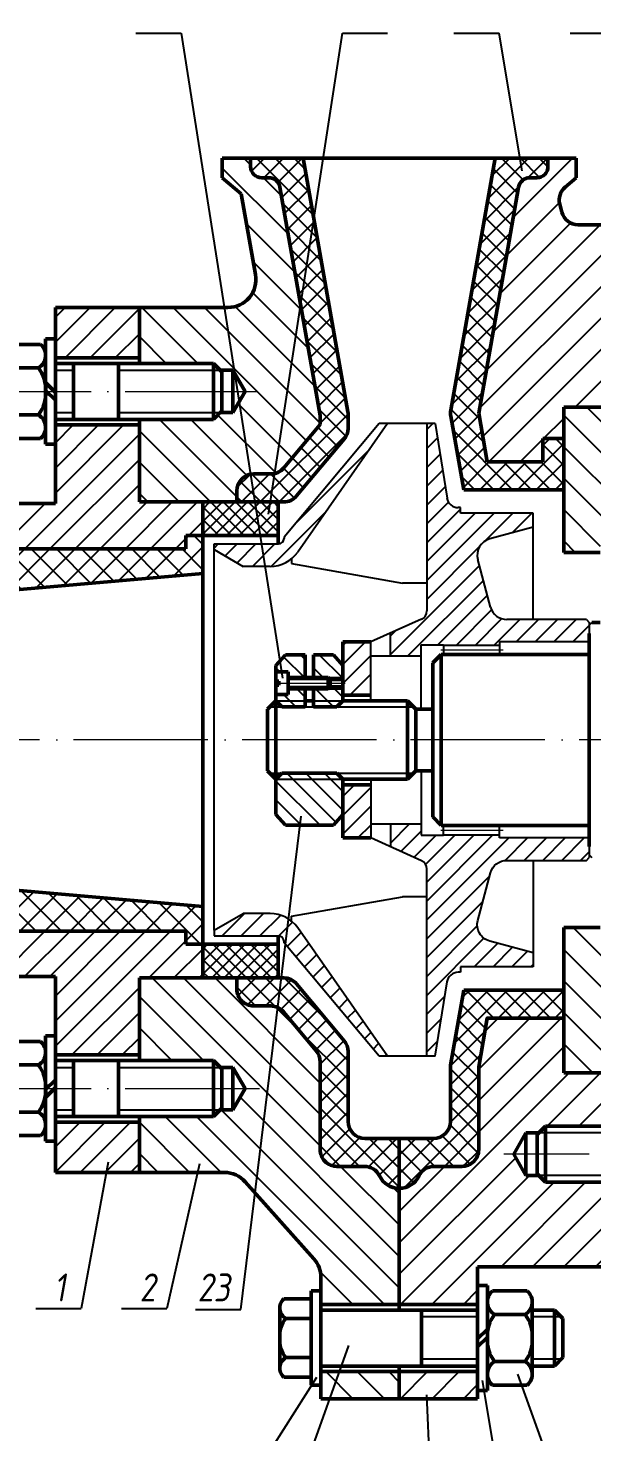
# Model space of a CAD drawing. Header units: millimetres. Extents: x 155 to 2756, y -275 to 1324.
# Drawn here: x 1113.6 to 1214.3, y 281.8 to 532.5 of the extents above; entities that cross this region are included whole.
import ezdxf

# ---------------------------------------------------------------- set-up
doc = ezdxf.new("R2010")
doc.units = ezdxf.units.MM
doc.header["$PDMODE"] = 35
doc.header["$PDSIZE"] = -30
doc.linetypes.add('ACAD_ISO04W100', pattern=[30, 24, -3, 0, -3])
for name, color, linetype, lineweight in [('Layer2', 152, 'Continuous', 25), ('Контур', 5, 'Continuous', 50), ('Оси', 254, 'ACAD_ISO04W100', 20), ('Текст', 242, 'Continuous', 25), ('Тонкие линии', 200, 'Continuous', 25), ('Штриховка', 26, 'Continuous', 25)]:
    doc.layers.add(name, color=color, linetype=linetype, lineweight=lineweight)
doc.styles.add('3.5', font='txt.shx', dxfattribs={"width": 0.7, "oblique": 10, "height": 3.5})
doc.styles.add('5', font='txt.shx', dxfattribs={"width": 0.8, "oblique": 10, "height": 5})
doc.dimstyles.new('1 STANDARD(1 1)', dxfattribs={"dimscale": 0, "dimtxt": 3.5, "dimasz": 3, "dimexe": 2, "dimexo": 0, "dimgap": 1, "dimtad": 1, "dimtoh": 1, "dimdec": 1, "dimzin": 9, "dimdsep": 46, "dimtxsty": '3.5', "dimcen": 2.5, "dimclrd": 256, "dimclre": 256, "dimclrt": 256, "dimaunit": 1, "dimadec": 0, "dimazin": 0, "dimtfac": 1, "dimtdec": 1, "dimtmove": 0, "dimatfit": 3, "dimfxl": 0, "dimtolj": 1, "dimtzin": 1, "dimarcsym": 0})

# ---------------------------------------------------------------- blocks, each defined once
blk = doc.blocks.new('*D22')
at = {"layer": 'Defpoints', "color": 0}
for p in [(1803.25, 603.46), (1803.25, 520.34), (1084.75, 447.57)]:
    blk.add_point(p, dxfattribs=at)
at = {"layer": 'Тонкие линии', "lineweight": -2}
for p, q in [((1084.75, 447.57), (1084.75, 605.46)), ((1803.25, 520.34), (1803.25, 605.46)), ((1087.75, 603.46), (1800.25, 603.46))]:
    blk.add_line(p, q, dxfattribs=at)
at = {"layer": 'Тонкие линии'}
for points in [[(1087.75, 603.96), (1087.75, 602.96), (1084.75, 603.46)], [(1800.25, 603.96), (1800.25, 602.96), (1803.25, 603.46)]]:
    blk.add_solid(points, dxfattribs=at)
at = {"layer": 'Тонкие линии', "insert": (1444, 606.21), "char_height": 3.5, "attachment_point": 5, "style": '3.5'}
blk.add_mtext('\\A1;718', dxfattribs=at)

msp = doc.modelspace()

# ---------------------------------------------------------------- hatches: boundary and pattern name
at = {"layer": 'Тонкие линии'}
h = msp.add_hatch(dxfattribs=at)
h.set_pattern_fill('ANSI31', color=256, scale=0.75, style=0)
h.paths.add_polyline_path([(1177.79, 461.84), (1176.29, 461.84), (1159.29, 441.58), (1159.29, 441.34, -0.414214), (1158.29, 440.34), (1146.79, 440.34), (1146.79, 439.34), (1151.99, 436.34), (1156.81, 436.34, 0.244698), (1161.73, 438.89)])
h.paths.add_polyline_path([(1193.91, 437.58, -0.414214), (1196.03, 441.26), (1203.79, 443.34), (1203.79, 445.84), (1190.79, 445.84), (1190.79, 446.84), (1190.37, 446.84, -0.368919), (1188.4, 448.52), (1186.29, 461.84), (1184.79, 461.84), (1184.79, 428.37, -0.295133), (1183.85, 426.91), (1178.29, 424.41), (1178.29, 420.34), (1183.79, 420.34), (1183.79, 422.34), (1187.79, 422.34), (1187.79, 422.29), (1197.79, 422.29), (1197.79, 422.84), (1213.79, 422.84), (1213.79, 426.34), (1213.29, 426.84), (1199.09, 426.84, -0.339454), (1196.19, 429.06)])
h.paths.add_polyline_path([(1161.73, 371.78, 0.244698), (1156.81, 374.34), (1151.99, 374.34), (1146.79, 371.34), (1146.79, 370.34), (1158.29, 370.34, -0.414214), (1159.29, 369.34), (1159.29, 369.1), (1176.29, 348.84), (1177.79, 348.84)])
h.paths.add_polyline_path([(1193.91, 373.09), (1196.19, 381.61, -0.339454), (1199.09, 383.84), (1213.29, 383.84), (1213.79, 384.34), (1213.79, 387.84), (1197.79, 387.84), (1197.79, 388.39), (1187.79, 388.39), (1187.79, 388.34), (1183.79, 388.34), (1183.79, 390.34), (1178.29, 390.34), (1178.29, 386.26), (1183.85, 383.76, -0.295133), (1184.79, 382.3), (1184.79, 348.84), (1186.29, 348.84), (1188.4, 362.15, -0.368919), (1190.37, 363.84), (1190.79, 363.84), (1190.79, 364.84), (1203.79, 364.84), (1203.79, 367.34), (1196.03, 369.41, -0.414214)])
at = {"layer": 'Штриховка'}
h = msp.add_hatch(dxfattribs=at)
h.set_pattern_fill('ANSI31', color=256, scale=1.25, angle=90, style=0)
h.paths.add_polyline_path([(1179.87, 325.27, -0.288192), (1176.34, 327.49, 0.288192), (1173.63, 329.19), (1168.74, 329.19, -0.414214), (1165.74, 332.19), (1165.74, 347.88, 0.176327), (1165.04, 349.81), (1159.21, 356.76, 0.221695), (1156.91, 357.84), (1153.86, 357.84, -0.414214), (1150.86, 360.84), (1150.86, 362.84), (1144.79, 362.84), (1133.44, 362.84), (1133.44, 348.09), (1146.69, 348.09), (1147.91, 346.87), (1150.16, 346.87), (1152.34, 343.09), (1150.16, 339.3), (1147.91, 339.3), (1146.69, 338.09), (1133.44, 338.09), (1133.44, 328.1), (1148.63, 328.1, -0.213922), (1152.36, 326.42), (1164.6, 312.68, -0.183988), (1165.87, 309.36), (1165.87, 304.53), (1179.87, 304.53)])
h.paths.add_polyline_path([(1179.87, 292.53), (1165.87, 292.53), (1165.87, 290.13), (1165.87, 287.7), (1179.87, 287.7)])
h.paths.add_polyline_path([(1158.55, 504.08, 0.36397), (1156.58, 505.73), (1155.3, 505.73, -0.414214), (1153.3, 507.73), (1153.3, 509.24), (1148.26, 509.24), (1148.26, 505.73), (1151.65, 502.86), (1154.2, 488.44, -0.466308), (1149.27, 482.57), (1133.44, 482.57), (1133.44, 472.59), (1146.69, 472.59), (1147.91, 471.37), (1150.16, 471.37), (1152.34, 467.59), (1150.16, 463.8), (1147.91, 463.8), (1146.69, 462.59), (1133.44, 462.59), (1133.44, 447.84), (1144.79, 447.84), (1150.86, 447.84), (1150.86, 449.84, -0.414214), (1153.86, 452.84), (1156.93, 452.84, 0.221695), (1159.23, 453.91), (1165.74, 461.67), (1165.74, 463.26)])
h = msp.add_hatch(dxfattribs=at)
h.set_pattern_fill('ANSI37', color=256, scale=0.75, style=0)
h.paths.add_polyline_path([(1162.71, 509.24), (1153.3, 509.24), (1153.3, 507.73, 0.414214), (1155.3, 505.73), (1156.58, 505.73, -0.36397), (1158.55, 504.08), (1165.74, 463.26), (1165.74, 461.67), (1159.23, 453.91, -0.221695), (1156.93, 452.84), (1153.86, 452.84, 0.414214), (1150.86, 449.84), (1150.86, 447.84), (1159.24, 447.84, 0.221695), (1161.54, 448.91), (1170.04, 459.04, 0.176327), (1170.74, 460.97), (1170.74, 463.43, 0.043661), (1170.7, 463.95)])
h.paths.add_polyline_path([(1194.07, 463.69), (1198.78, 490.39), (1201.19, 504.08, -0.36397), (1203.16, 505.73), (1204.44, 505.73, 0.414214), (1206.44, 507.73), (1206.44, 509.24), (1197.03, 509.24), (1189.09, 464.21, 0.08727), (1189.09, 463.17), (1191.4, 450), (1209.25, 450), (1209.25, 459.17), (1205.51, 459.17), (1205.51, 455), (1195.6, 455)])
h.paths.add_polyline_path([(1179.87, 334.19), (1173.74, 334.19, -0.414214), (1170.74, 337.19), (1170.74, 349.7, 0.176327), (1170.04, 351.63), (1161.54, 361.76, 0.221695), (1159.24, 362.84), (1150.86, 362.84), (1150.86, 360.84, 0.414214), (1153.86, 357.84), (1156.91, 357.84, -0.221695), (1159.21, 356.76), (1165.04, 349.81, -0.176327), (1165.74, 347.88), (1165.74, 332.19, 0.414214), (1168.74, 329.19), (1173.63, 329.19, -0.288192), (1176.34, 327.49, 0.288192), (1179.87, 325.27)])
h.paths.add_polyline_path([(1194.07, 332.19), (1194.07, 346.98), (1195.6, 355.67), (1209.25, 355.67), (1209.25, 360.67), (1191.4, 360.67), (1189.04, 347.24, 0.043443), (1189, 346.72), (1189, 337.19, -0.414214), (1186, 334.19), (1179.87, 334.19), (1179.87, 325.27, 0.288192), (1183.4, 327.49, -0.288192), (1186.11, 329.19), (1191.07, 329.19, 0.414214)])
h = msp.add_hatch(dxfattribs=at)
h.set_pattern_fill('ANSI31', color=256, scale=1.25, style=0)
h.paths.add_polyline_path([(1193.87, 292.53), (1179.87, 292.53), (1179.87, 287.7), (1193.87, 287.7)])
h.paths.add_polyline_path([(1216.75, 326.36), (1206, 326.36), (1204.79, 327.58), (1202.51, 327.58), (1200.33, 331.36), (1202.51, 335.15), (1204.79, 335.15), (1206, 336.36), (1216.75, 336.36), (1216.75, 345.87), (1209.25, 345.87), (1209.25, 355.67), (1195.6, 355.67), (1194.07, 346.98), (1194.07, 332.19, -0.414214), (1191.07, 329.19), (1186.11, 329.19, 0.288192), (1183.4, 327.49, -0.288192), (1179.87, 325.27), (1179.87, 304.53), (1193.87, 304.53), (1193.87, 311.26), (1216.75, 311.26)])
h.paths.add_polyline_path([(1216.75, 497.34), (1211.82, 497.34, -0.343757), (1208.91, 499.6), (1208.54, 501.05, -0.286464), (1209.52, 504.07), (1211.48, 505.73), (1211.48, 509.24), (1206.44, 509.24), (1206.44, 507.73, -0.414214), (1204.44, 505.73), (1203.16, 505.73, 0.36397), (1201.19, 504.08), (1198.78, 490.39), (1194.07, 463.69), (1195.6, 455), (1205.51, 455), (1205.51, 459.17), (1209.25, 459.17), (1209.25, 464.8), (1216.75, 464.8)])
h = msp.add_hatch(dxfattribs=at)
h.set_pattern_fill('ANSI31', color=256, scale=1.25, angle=90, style=0)
h.paths.add_polyline_path([(1226.25, 459.79), (1226.25, 482.06), (1226.25, 500.34), (1221.25, 500.34, 0.414214), (1218.25, 497.34), (1218.25, 464.8), (1209.25, 464.8), (1209.25, 438.84), (1215.79, 438.84), (1215.79, 440.34), (1233.06, 440.34), (1238.41, 452.82), (1237.36, 455.44), (1239.22, 459.79)])
h.paths.add_polyline_path([(1226.25, 459.79), (1239.22, 459.79), (1242.48, 467.4), (1239.26, 468.78), (1240.86, 472.51), (1229.28, 477.47, -0.300007), (1226.25, 482.06)])
h.paths.add_polyline_path([(1268.43, 459.79, 0.146772), (1266.22, 461.63), (1254.65, 466.59), (1253.06, 462.87), (1249.83, 464.25), (1247.92, 459.79)])
h.paths.add_polyline_path([(1269.25, 440.34), (1269.25, 457.04, 0.146772), (1268.43, 459.79), (1247.92, 459.79), (1244.71, 452.29), (1242.08, 451.24), (1237.41, 440.34)])
h.paths.add_polyline_path([(1228.99, 346.81), (1269.25, 350.34), (1269.25, 355.38), (1252.96, 355.38), (1251.74, 356.6), (1248.42, 356.6), (1246.24, 360.38), (1248.42, 364.16), (1251.74, 364.16), (1252.96, 365.38), (1269.25, 365.38), (1269.25, 370.34), (1215.79, 370.34), (1215.79, 371.84), (1209.25, 371.84), (1209.25, 345.87), (1218.25, 345.87), (1218.25, 337.36), (1226.25, 337.36), (1226.25, 343.83, -0.388879)])
h.paths.add_polyline_path([(1226.25, 318.9), (1226.25, 325.36), (1218.25, 325.36), (1218.25, 311.57, 0.388879), (1220.99, 308.58), (1310.69, 300.74, -0.388879), (1315.25, 295.75), (1315.25, 260.34), (1335.25, 260.34), (1335.25, 305.34), (1327.25, 305.34), (1327.25, 307.32), (1228.99, 315.91, -0.388879)])
h = msp.add_hatch(dxfattribs=at)
h.set_pattern_fill('ANSI31', color=256, style=0)
h.paths.add_polyline_path([(1133.44, 461.59), (1118.44, 461.59), (1118.44, 447.57), (1098.44, 447.57), (1098.44, 453.03), (1088.89, 453.03), (1086.55, 450.69), (1086.55, 447.57), (1088.39, 447.57), (1088.39, 439.46), (1141.75, 439.46), (1141.75, 441.84), (1144.79, 441.84), (1144.79, 447.84), (1133.44, 447.84)])
h.paths.add_polyline_path([(1133.44, 482.57), (1118.44, 482.57), (1118.44, 473.59), (1133.44, 473.59)])
h.paths.add_polyline_path([(1133.44, 362.84), (1144.79, 362.84), (1144.79, 368.84), (1141.75, 368.84), (1141.75, 371.21), (1088.39, 371.21), (1088.39, 363.1), (1086.55, 363.1), (1086.55, 359.98), (1088.89, 357.64), (1098.44, 357.64), (1098.44, 363.1), (1118.44, 363.1), (1118.44, 349.09), (1133.44, 349.09)])
h.paths.add_polyline_path([(1133.44, 337.09), (1118.44, 337.09), (1118.44, 328.1), (1133.44, 328.1)])
h = msp.add_hatch(dxfattribs=at)
h.set_pattern_fill('ANSI37', color=256, style=0)
h.paths.add_polyline_path([(1084.79, 380.84), (1084.79, 363.1), (1088.39, 363.1), (1088.39, 371.21), (1141.75, 371.21), (1141.75, 368.84), (1144.79, 368.84), (1144.79, 375.59)])
h.paths.add_polyline_path([(1144.79, 441.84), (1141.75, 441.84), (1141.75, 439.46), (1088.39, 439.46), (1088.39, 447.57), (1084.79, 447.57), (1084.79, 429.84), (1144.79, 435.09)])
h = msp.add_hatch(dxfattribs=at)
h.set_pattern_fill('ANSI37', color=256, scale=0.5, style=0)
h.paths.add_polyline_path([(1158.25, 447.84), (1144.79, 447.84), (1144.79, 441.84), (1158.25, 441.84)])
h.paths.add_polyline_path([(1158.25, 368.84), (1144.79, 368.84), (1144.79, 362.84), (1158.25, 362.84)])
h = msp.add_hatch(dxfattribs=at)
h.set_pattern_fill('ANSI31', color=256, scale=0.75, style=0)
h.paths.add_polyline_path([(1174.79, 422.84), (1169.79, 422.84), (1169.79, 413.34), (1174.79, 413.34)])
h.paths.add_polyline_path([(1174.79, 397.34), (1169.79, 397.34), (1169.79, 387.84), (1174.79, 387.84)])
h = msp.add_hatch(dxfattribs=at)
h.set_pattern_fill('ANSI31', color=256, scale=0.75, angle=90, style=0)
h.paths.add_polyline_path([(1169.79, 412.34), (1164.58, 412.34), (1164.58, 411.28), (1168.73, 411.28)])
h.paths.add_polyline_path([(1163.05, 412.34), (1157.84, 412.34), (1158.9, 411.28), (1163.05, 411.28)])
h.paths.add_polyline_path([(1163.05, 414.48), (1160.02, 414.48), (1160.02, 413.48), (1157.84, 413.48), (1157.84, 412.34), (1163.05, 412.34)])
h.paths.add_polyline_path([(1169.79, 414.48), (1167.17, 414.48), (1164.58, 414.48), (1164.58, 412.34), (1169.79, 412.34)])
h.paths.add_polyline_path([(1169.79, 414.84), (1167.52, 414.84), (1167.17, 414.48), (1169.79, 414.48)])
h.paths.add_polyline_path([(1169.79, 416.48), (1167.17, 416.48), (1167.52, 416.12), (1169.79, 416.12)])
h.paths.add_polyline_path([(1169.79, 418.62), (1168.1, 420.57), (1164.58, 420.57), (1164.58, 416.48), (1167.17, 416.48), (1169.79, 416.48)])
h.paths.add_polyline_path([(1163.05, 420.57), (1159.53, 420.57), (1157.84, 418.62), (1157.84, 417.48), (1160.02, 417.48), (1160.02, 416.48), (1163.05, 416.48)])
h.paths.add_polyline_path([(1169.79, 398.34), (1157.84, 398.34), (1157.84, 392.05), (1159.53, 390.1), (1168.1, 390.1), (1169.79, 392.05)])
h.paths.add_polyline_path([(1168.73, 399.4), (1158.9, 399.4), (1157.84, 398.34), (1169.79, 398.34)])

# ---------------------------------------------------------------- linework, layer by layer
at = {"layer": 'Layer2'}
for p, q in [((1213.79, 425.84), (1214.29, 426.34)), ((1213.79, 384.84), (1214.29, 384.34))]:
    msp.add_line(p, q, dxfattribs=at)
at = {"layer": 'Контур'}
for p, q in [((1211.48, 509.24), (1148.26, 509.24)), ((1148.26, 509.24), (1148.26, 505.73)), ((1153.3, 507.73), (1153.3, 509.24)), ((1170.7, 463.95), (1162.71, 509.24)), ((1189.09, 464.21), (1197.03, 509.24)), ((1206.44, 507.73), (1206.44, 509.24)), ((1211.48, 509.24), (1211.48, 505.73)), ((1148.26, 505.73), (1151.65, 502.86)), ((1156.58, 505.73), (1155.3, 505.73)), ((1165.74, 463.26), (1158.55, 504.08)), ((1198.78, 490.39), (1201.19, 504.08)), ((1203.16, 505.73), (1204.44, 505.73)), ((1211.48, 505.73), (1209.52, 504.07)), ((1154.2, 488.44), (1151.65, 502.86)), ((1208.91, 499.6), (1208.54, 501.05)), ((1218.25, 497.34), (1211.82, 497.34)), ((1194.07, 463.69), (1198.78, 490.39)), ((1118.44, 447.57), (1118.44, 482.57)), ((1118.44, 482.57), (1149.27, 482.57)), ((1133.44, 472.59), (1133.44, 482.57)), ((1116.69, 476.99), (1116.69, 458.19)), ((1118.44, 476.99), (1116.69, 476.99)), ((1115.79, 475.99), (1109.59, 475.99)), ((1109.97, 471.79), (1115.41, 471.79)), ((1118.44, 473.59), (1133.44, 473.59)), ((1118.44, 472.59), (1146.69, 472.59)), ((1121.69, 472.59), (1121.69, 462.59)), ((1129.69, 472.59), (1129.69, 462.59)), ((1146.69, 472.59), (1148.19, 471.09)), ((1146.69, 472.59), (1146.69, 462.59)), ((1150.16, 471.37), (1147.91, 471.37)), ((1150.16, 463.8), (1150.16, 471.37)), ((1150.16, 471.37), (1152.34, 467.59)), ((1116.69, 469.16), (1118.44, 467.41)), ((1148.19, 471.09), (1148.19, 464.09)), ((1116.69, 467.76), (1118.44, 466.01)), ((1150.16, 463.8), (1152.34, 467.59)), ((1146.69, 462.59), (1148.19, 464.09)), ((1209.25, 464.8), (1209.25, 438.84)), ((1209.25, 464.8), (1218.25, 464.8)), ((1109.97, 463.39), (1115.41, 463.39)), ((1118.44, 462.59), (1146.69, 462.59)), ((1118.44, 461.59), (1133.44, 461.59)), ((1133.44, 447.84), (1133.44, 462.59)), ((1147.91, 463.8), (1150.16, 463.8)), ((1165.74, 461.67), (1159.23, 453.91)), ((1165.74, 461.67), (1165.74, 463.26)), ((1170.74, 460.97), (1170.74, 463.43)), ((1189.09, 463.17), (1191.4, 450)), ((1194.07, 463.69), (1195.6, 455)), ((1109.59, 459.19), (1115.79, 459.19)), ((1170.04, 459.04), (1161.54, 448.91)), ((1205.51, 455), (1205.51, 459.17)), ((1205.51, 459.17), (1209.25, 459.17)), ((1116.69, 458.19), (1118.44, 458.19)), ((1195.6, 455), (1205.51, 455)), ((1153.86, 452.84), (1156.93, 452.84)), ((1150.86, 449.84), (1150.86, 447.84)), ((1191.4, 450), (1209.25, 450)), ((1098.44, 447.57), (1118.44, 447.57)), ((1144.79, 447.84), (1133.44, 447.84)), ((1144.79, 447.84), (1159.24, 447.84)), ((1144.79, 447.84), (1144.79, 362.84)), ((1158.25, 440.34), (1158.25, 447.84)), ((1141.75, 439.46), (1141.75, 441.84)), ((1141.75, 441.84), (1144.79, 441.84)), ((1158.25, 441.84), (1144.79, 441.84)), ((1141.75, 439.46), (1088.39, 439.46)), ((1209.25, 438.84), (1215.79, 438.84)), ((1144.79, 435.09), (1084.79, 429.84)), ((1214.29, 426.34), (1215.79, 426.34)), ((1213.79, 424.34), (1213.79, 386.34)), ((1174.79, 422.84), (1169.79, 422.84)), ((1169.79, 422.84), (1169.79, 412.34)), ((1157.84, 418.62), (1159.53, 420.57)), ((1159.53, 420.57), (1163.05, 420.57)), ((1163.05, 420.57), (1163.05, 416.48)), ((1164.58, 420.57), (1164.58, 416.48)), ((1164.58, 420.57), (1168.1, 420.57)), ((1169.79, 418.62), (1168.1, 420.57)), ((1185.84, 419.09), (1187.34, 420.59)), ((1185.84, 419.09), (1185.84, 405.34)), ((1187.34, 420.59), (1187.34, 405.34)), ((1187.34, 420.59), (1213.79, 420.59)), ((1157.84, 412.34), (1157.84, 418.62)), ((1160.02, 417.48), (1157.84, 417.48)), ((1160.02, 417.48), (1160.02, 415.48)), ((1167.17, 416.48), (1160.02, 416.48)), ((1167.17, 416.48), (1167.17, 414.48)), ((1167.17, 416.48), (1167.52, 416.12)), ((1157.84, 415.85), (1158.38, 415.85)), ((1157.84, 415.11), (1158.38, 415.11)), ((1158.38, 415.85), (1158.38, 415.11)), ((1160.02, 413.48), (1160.02, 415.48)), ((1167.17, 414.48), (1160.02, 414.48)), ((1163.05, 414.48), (1163.05, 411.28)), ((1164.58, 414.48), (1164.58, 411.28)), ((1167.52, 414.84), (1167.17, 414.48)), ((1167.52, 414.84), (1167.52, 416.12)), ((1167.52, 416.12), (1169.79, 416.12)), ((1167.52, 414.84), (1169.79, 414.84)), ((1156.34, 410.84), (1157.84, 412.34)), ((1160.02, 413.48), (1157.84, 413.48)), ((1157.84, 412.34), (1157.84, 398.34)), ((1157.84, 412.34), (1158.9, 411.28)), ((1158.9, 411.28), (1163.05, 411.28)), ((1163.05, 412.34), (1164.58, 412.34)), ((1164.58, 411.28), (1168.73, 411.28)), ((1169.79, 412.34), (1168.73, 411.28)), ((1169.79, 413.34), (1174.79, 413.34)), ((1181.34, 412.34), (1169.79, 412.34)), ((1181.34, 412.34), (1181.34, 398.34)), ((1181.34, 412.34), (1182.84, 410.84)), ((1156.34, 399.84), (1156.34, 410.84)), ((1182.84, 410.84), (1185.84, 410.84)), ((1182.84, 410.84), (1182.84, 399.84)), ((1185.84, 391.59), (1185.84, 405.34)), ((1187.34, 390.09), (1187.34, 405.34)), ((1156.34, 399.84), (1157.84, 398.34)), ((1157.84, 398.34), (1158.9, 399.4)), ((1158.9, 399.4), (1168.73, 399.4)), ((1169.79, 398.34), (1168.73, 399.4)), ((1182.84, 399.84), (1181.34, 398.34)), ((1182.84, 399.84), (1185.84, 399.84)), ((1157.84, 398.34), (1157.84, 392.05)), ((1181.34, 398.34), (1169.79, 398.34)), ((1169.79, 398.34), (1169.79, 387.84)), ((1169.79, 397.34), (1174.79, 397.34)), ((1157.84, 392.05), (1159.53, 390.1)), ((1169.79, 392.05), (1168.1, 390.1)), ((1185.84, 391.59), (1187.34, 390.09)), ((1159.53, 390.1), (1168.1, 390.1)), ((1187.34, 390.09), (1213.79, 390.09)), ((1169.79, 387.84), (1174.79, 387.84)), ((1144.79, 375.59), (1084.79, 380.84)), ((1141.75, 371.21), (1088.39, 371.21)), ((1141.75, 371.21), (1141.75, 368.84)), ((1209.25, 345.87), (1209.25, 371.84)), ((1209.25, 371.84), (1215.79, 371.84)), ((1141.75, 368.84), (1144.79, 368.84)), ((1158.25, 368.84), (1144.79, 368.84)), ((1158.25, 370.34), (1158.25, 362.84)), ((1098.44, 363.1), (1118.44, 363.1)), ((1118.44, 363.1), (1118.44, 328.1)), ((1133.44, 362.84), (1133.44, 348.09)), ((1144.79, 362.84), (1133.44, 362.84)), ((1144.79, 362.84), (1159.24, 362.84)), ((1170.04, 351.63), (1161.54, 361.76)), ((1189.04, 347.24), (1191.4, 360.67)), ((1191.4, 360.67), (1209.25, 360.67)), ((1109.59, 351.49), (1115.79, 351.49)), ((1116.69, 333.69), (1116.69, 352.49)), ((1116.69, 352.49), (1118.44, 352.49)), ((1118.44, 349.09), (1133.44, 349.09)), ((1170.74, 349.7), (1170.74, 337.19)), ((1109.97, 347.29), (1115.41, 347.29)), ((1118.44, 348.09), (1146.69, 348.09)), ((1121.69, 338.09), (1121.69, 348.09)), ((1129.69, 338.09), (1129.69, 348.09)), ((1146.69, 348.09), (1148.19, 346.59)), ((1146.69, 348.09), (1146.69, 338.09)), ((1147.91, 346.87), (1150.16, 346.87)), ((1148.19, 339.59), (1148.19, 346.59)), ((1150.16, 346.87), (1150.16, 339.3)), ((1150.16, 346.87), (1152.34, 343.09)), ((1189, 346.72), (1189, 337.19)), ((1116.69, 342.91), (1118.44, 344.66)), ((1209.25, 345.87), (1218.25, 345.87)), ((1116.69, 341.51), (1118.44, 343.26)), ((1150.16, 339.3), (1152.34, 343.09)), ((1109.97, 338.89), (1115.41, 338.89)), ((1146.69, 338.09), (1148.19, 339.59)), ((1150.16, 339.3), (1147.91, 339.3)), ((1118.44, 338.09), (1146.69, 338.09)), ((1118.44, 337.09), (1133.44, 337.09)), ((1133.44, 338.09), (1133.44, 328.1)), ((1206, 336.36), (1204.5, 334.86)), ((1206, 326.36), (1206, 336.36)), ((1226.25, 336.36), (1206, 336.36)), ((1115.79, 334.69), (1109.59, 334.69)), ((1118.44, 333.69), (1116.69, 333.69)), ((1186, 334.19), (1173.74, 334.19)), ((1179.87, 334.19), (1179.87, 303.53)), ((1202.51, 335.15), (1200.33, 331.36)), ((1202.51, 327.58), (1202.51, 335.15)), ((1202.51, 335.15), (1204.79, 335.15)), ((1204.5, 334.86), (1204.5, 327.86)), ((1202.51, 327.58), (1200.33, 331.36)), ((1118.44, 328.1), (1148.63, 328.1)), ((1164.6, 312.68), (1152.36, 326.42)), ((1204.79, 327.58), (1202.51, 327.58)), ((1206, 326.36), (1204.5, 327.86)), ((1226.25, 326.36), (1206, 326.36)), ((1193.87, 287.7), (1193.87, 311.26)), ((1193.87, 311.26), (1218.27, 311.26)), ((1165.87, 287.7), (1165.87, 309.36)), ((1164.12, 290.13), (1164.12, 306.93)), ((1164.12, 306.93), (1165.87, 306.93)), ((1165.87, 306.93), (1165.87, 290.13)), ((1193.87, 307.93), (1195.62, 307.93)), ((1195.62, 307.93), (1195.62, 289.13)), ((1196.53, 306.93), (1202.72, 306.93)), ((1158.52, 293.22), (1158.52, 303.98)), ((1159.28, 305.53), (1164.12, 305.53)), ((1165.87, 304.53), (1193.87, 304.53)), ((1165.87, 303.53), (1193.87, 303.53)), ((1183.84, 303.53), (1183.84, 293.53)), ((1203.62, 304.73), (1203.62, 292.33)), ((1203.62, 303.53), (1207.62, 303.53)), ((1207.62, 303.53), (1209.12, 302.03)), ((1207.62, 303.53), (1207.62, 293.53)), ((1164.12, 302.03), (1159.59, 302.03)), ((1202.34, 302.73), (1196.91, 302.73)), ((1209.12, 302.03), (1209.12, 295.03)), ((1195.62, 300.11), (1193.87, 298.36)), ((1195.62, 298.71), (1193.87, 296.96)), ((1164.12, 295.03), (1159.59, 295.03)), ((1165.87, 293.53), (1193.87, 293.53)), ((1179.87, 293.53), (1179.87, 287.7)), ((1202.34, 294.33), (1196.91, 294.33)), ((1203.62, 293.53), (1207.62, 293.53)), ((1207.62, 293.53), (1209.12, 295.03)), ((1164.12, 291.53), (1159.28, 291.53)), ((1165.87, 292.53), (1193.87, 292.53)), ((1165.87, 290.13), (1164.12, 290.13)), ((1195.62, 289.13), (1193.87, 289.13)), ((1202.72, 290.13), (1196.53, 290.13)), ((1179.87, 287.7), (1165.87, 287.7)), ((1179.87, 287.7), (1193.87, 287.7))]:
    msp.add_line(p, q, dxfattribs=at)
msp.add_lwpolyline([(1150.86, 362.84), (1150.86, 360.84, 0.414214), (1153.86, 357.84), (1156.91, 357.84, -0.221695), (1159.21, 356.76), (1165.04, 349.81, -0.176327), (1165.74, 347.88), (1165.74, 332.19, 0.414214), (1168.74, 329.19), (1173.63, 329.19, -0.288192), (1176.34, 327.49, 0.288192), (1179.87, 325.27, 0.288192), (1183.4, 327.49, -0.288192), (1186.11, 329.19), (1191.07, 329.19, 0.414214), (1194.07, 332.19), (1194.07, 346.98), (1195.6, 355.67), (1209.25, 355.67)], format="xyb", dxfattribs=at)
for centre, radius, start, end in [((1155.3, 507.73), 2, 180, 270), ((1204.44, 507.73), 2, 270, 0), ((1156.58, 503.73), 2, 10, 90), ((1203.16, 503.73), 2, 90, 170), ((1211.45, 501.78), 3, 130.1765, 194.1169), ((1211.82, 500.34), 3, 194.1169, 270), ((1149.27, 487.57), 5, 270, 10), ((1114.12, 474.02), 2.58, 299.985, 49.6774), ((1110.53, 467.99), 6.18, 356.23, 37.8627), ((1110.53, 467.18), 6.18, 322.1373, 3.77), ((1167.74, 463.43), 3, 0, 10), ((1192.04, 463.69), 3, 170, 189.9503), ((1114.12, 461.15), 2.58, 310.3226, 60.015), ((1167.74, 460.97), 3, 320, 0), ((1156.93, 455.84), 3, 270, 320), ((1153.86, 449.84), 3, 90, 180), ((1159.24, 450.84), 3, 270, 320), ((1159.24, 359.84), 3, 40, 90), ((1114.12, 349.52), 2.58, 299.985, 49.6774), ((1167.74, 349.7), 3, 0, 40), ((1110.53, 343.49), 6.18, 356.23, 37.8627), ((1192, 346.72), 3, 170.0497, 180), ((1110.53, 342.68), 6.18, 322.1373, 3.77), ((1114.12, 336.65), 2.58, 310.3226, 60.015), ((1173.74, 337.19), 3, 180, 270), ((1186, 337.19), 3, 270, 0), ((1148.63, 323.1), 5, 41.7006, 90), ((1160.87, 309.36), 5, 0, 41.7006), ((1198.2, 304.96), 2.58, 130.3226, 240.015), ((1201.05, 304.96), 2.58, 299.985, 49.6774), ((1160.67, 303.89), 2.15, 130.3226, 240.015), ((1163.66, 298.87), 5.15, 142.1373, 183.77), ((1201.79, 298.94), 6.18, 142.1373, 183.77), ((1197.46, 298.94), 6.18, 356.23, 37.8627), ((1163.66, 298.19), 5.15, 176.23, 217.8627), ((1201.79, 298.12), 6.18, 176.23, 217.8627), ((1197.46, 298.12), 6.18, 322.1373, 3.77), ((1160.67, 293.17), 2.15, 119.985, 229.6774), ((1198.2, 292.1), 2.58, 119.985, 229.6774), ((1201.05, 292.1), 2.58, 310.3226, 60.015)]:
    msp.add_arc(centre, radius, start, end, dxfattribs=at)
at = {"layer": 'Оси'}
for p, q in [((1100.81, 467.59), (1154.4, 467.59)), ((1187.29, 421.44), (1198.42, 421.44)), ((1157.52, 415.48), (1170.18, 415.48)), ((1807.89, 405.34), (1080.85, 405.34)), ((1187.29, 389.24), (1198.42, 389.24)), ((1100.81, 343.09), (1154.9, 343.09)), ((1243.89, 331.36), (1198.56, 331.36))]:
    msp.add_line(p, q, dxfattribs=at)
at = {"layer": 'Тонкие линии'}
for p, q in [((1132.83, 531.57), (1140.92, 531.57)), ((1140.92, 531.57), (1158.99, 416.38)), ((1156.53, 445.65), (1169.72, 531.57)), ((1169.72, 531.57), (1177.8, 531.57)), ((1189.61, 531.57), (1197.7, 531.57)), ((1201.84, 506.99), (1197.7, 531.57)), ((1210.41, 531.57), (1218.5, 531.57)), ((1118.44, 471.37), (1121.69, 471.37)), ((1129.69, 471.37), (1147.91, 471.37)), ((1118.44, 463.8), (1121.69, 463.8)), ((1129.69, 463.8), (1147.91, 463.8)), ((1176.29, 461.84), (1159.29, 441.58)), ((1177.79, 461.84), (1161.73, 438.89)), ((1186.29, 461.84), (1176.29, 461.84)), ((1184.79, 461.84), (1184.79, 428.37)), ((1186.29, 461.84), (1188.4, 448.52)), ((1190.79, 446.84), (1190.37, 446.84)), ((1190.79, 445.84), (1190.79, 446.84)), ((1203.79, 445.84), (1190.79, 445.84)), ((1203.79, 426.84), (1203.79, 445.84)), ((1159.29, 441.58), (1159.29, 441.34)), ((1203.79, 443.34), (1196.03, 441.26)), ((1146.79, 440.34), (1158.29, 440.34)), ((1146.79, 439.34), (1146.79, 440.34)), ((1146.79, 439.34), (1151.99, 436.34)), ((1146.79, 371.34), (1146.79, 439.34)), ((1156.81, 436.34), (1151.99, 436.34)), ((1160.6, 437.69), (1160.6, 436.84)), ((1160.6, 436.84), (1180.45, 433.34)), ((1196.19, 429.06), (1193.91, 437.58)), ((1184.79, 433.34), (1180.45, 433.34)), ((1183.85, 426.91), (1174.79, 422.84)), ((1213.29, 426.84), (1199.09, 426.84)), ((1213.29, 426.84), (1213.79, 426.34)), ((1213.79, 426.34), (1213.79, 384.34)), ((1178.29, 420.34), (1178.29, 424.41)), ((1174.79, 412.34), (1174.79, 422.84)), ((1183.79, 422.34), (1187.79, 422.34)), ((1183.79, 410.84), (1183.79, 422.34)), ((1187.79, 422.34), (1187.79, 420.59)), ((1187.79, 422.29), (1197.79, 422.29)), ((1197.79, 422.84), (1197.79, 420.59)), ((1213.79, 422.84), (1197.79, 422.84)), ((1174.79, 420.34), (1183.79, 420.34)), ((1167.17, 416.48), (1169.79, 416.48)), ((1167.52, 416.12), (1160.02, 416.12)), ((1167.52, 414.84), (1160.02, 414.84)), ((1167.17, 414.48), (1169.79, 414.48)), ((1156.78, 411.28), (1182.4, 411.28)), ((1157.84, 412.34), (1169.79, 412.34)), ((1156.78, 399.4), (1182.4, 399.4)), ((1183.79, 399.84), (1183.79, 388.34)), ((1157.84, 398.34), (1169.79, 398.34)), ((1174.79, 398.34), (1174.79, 387.84)), ((1151.6, 303.62), (1162.37, 391.71)), ((1174.79, 390.34), (1183.79, 390.34)), ((1178.29, 390.34), (1178.29, 386.26)), ((1187.79, 388.39), (1187.79, 390.09)), ((1197.79, 387.84), (1197.79, 390.09)), ((1183.85, 383.76), (1174.79, 387.84)), ((1183.79, 388.34), (1187.79, 388.34)), ((1187.79, 388.39), (1197.79, 388.39)), ((1187.79, 388.34), (1187.79, 388.39)), ((1213.79, 387.84), (1197.79, 387.84)), ((1203.79, 383.84), (1203.79, 364.84)), ((1213.29, 383.84), (1213.79, 384.34)), ((1184.79, 348.84), (1184.79, 382.3)), ((1160.6, 373.84), (1180.45, 377.34)), ((1184.79, 377.34), (1180.45, 377.34)), ((1146.79, 371.34), (1151.99, 374.34)), ((1156.81, 374.34), (1151.99, 374.34)), ((1160.6, 372.99), (1160.6, 373.84)), ((1146.79, 371.34), (1146.79, 370.34)), ((1177.79, 348.84), (1161.73, 371.78)), ((1146.79, 370.34), (1158.29, 370.34)), ((1159.29, 369.1), (1159.29, 369.34)), ((1176.29, 348.84), (1159.29, 369.1)), ((1190.79, 363.84), (1190.37, 363.84)), ((1203.79, 364.84), (1190.79, 364.84)), ((1190.79, 364.84), (1190.79, 363.84)), ((1186.29, 348.84), (1188.4, 362.15)), ((1186.29, 348.84), (1176.29, 348.84)), ((1118.44, 346.87), (1121.69, 346.87)), ((1129.69, 346.87), (1147.91, 346.87)), ((1118.44, 339.3), (1121.69, 339.3)), ((1129.69, 339.3), (1147.91, 339.3)), ((1219.16, 335.15), (1204.79, 335.15)), ((1127.88, 329.96), (1123.02, 303.8)), ((1144.18, 329.64), (1138.33, 303.8)), ((1219.16, 327.58), (1204.79, 327.58)), ((1114.93, 303.8), (1123.02, 303.8)), ((1130.24, 303.8), (1138.33, 303.8)), ((1143.49, 303.62), (1151.58, 303.62)), ((1193.87, 302.31), (1183.84, 302.31)), ((1208.84, 302.31), (1203.62, 302.31)), ((1170.83, 297.18), (1149.63, 238.28)), ((1193.87, 294.75), (1183.84, 294.75)), ((1208.84, 294.75), (1203.62, 294.75)), ((1165.11, 291.48), (1131.26, 238.28)), ((1203.54, 238.28), (1194.73, 290.93)), ((1220.36, 238.28), (1201.05, 292.1)), ((1187.03, 238.28), (1184.79, 288.4))]:
    msp.add_line(p, q, dxfattribs=at)
msp.add_lwpolyline([(1203.79, 367.34), (1196.03, 369.41, -0.414214), (1193.91, 373.09), (1196.19, 381.61, -0.339454), (1199.09, 383.84), (1213.29, 383.84)], format="xyb", dxfattribs=at)
for centre, radius, start, end in [((1190.37, 448.84), 2, 189, 270), ((1158.29, 441.34), 1, 270, 360), ((1196.81, 438.36), 3, 105, 195), ((1156.81, 442.34), 6, 270, 325), ((1199.09, 429.84), 3, 195, 270), ((1183.19, 428.37), 1.6, 294.2277, 360), ((1183.19, 382.3), 1.6, 0, 65.7723), ((1156.81, 368.34), 6, 35, 90), ((1158.29, 369.34), 1, 0, 90), ((1190.37, 361.84), 2, 90, 171)]:
    msp.add_arc(centre, radius, start, end, dxfattribs=at)

# ---------------------------------------------------------------- texts
at = {"layer": 'Текст', "style": '5', "oblique": 10, "width": 0.8}
for s, p in [('1', (1118.18, 305.06)), ('2', (1133.49, 305.06)), ('23', (1143.84, 305.06))]:
    msp.add_text(s, height=5, dxfattribs=at).set_placement(p)

# ---------------------------------------------------------------- dimensions: what is measured, and where the dimension line sits
at = {"layer": 'Тонкие линии'}
dim = msp.add_linear_dim(base=(1803.25, 603.46), p1=(1084.75, 447.57), p2=(1803.25, 520.34), text='718', dimstyle='1 STANDARD(1 1)', override={"dimscale": 1}, dxfattribs=at)
dim.commit()
dim.dimension.update_dxf_attribs({"geometry": '*D22', "text_midpoint": (1444, 603.46), "dimtype": 160})

doc.saveas('drawing.dxf')
